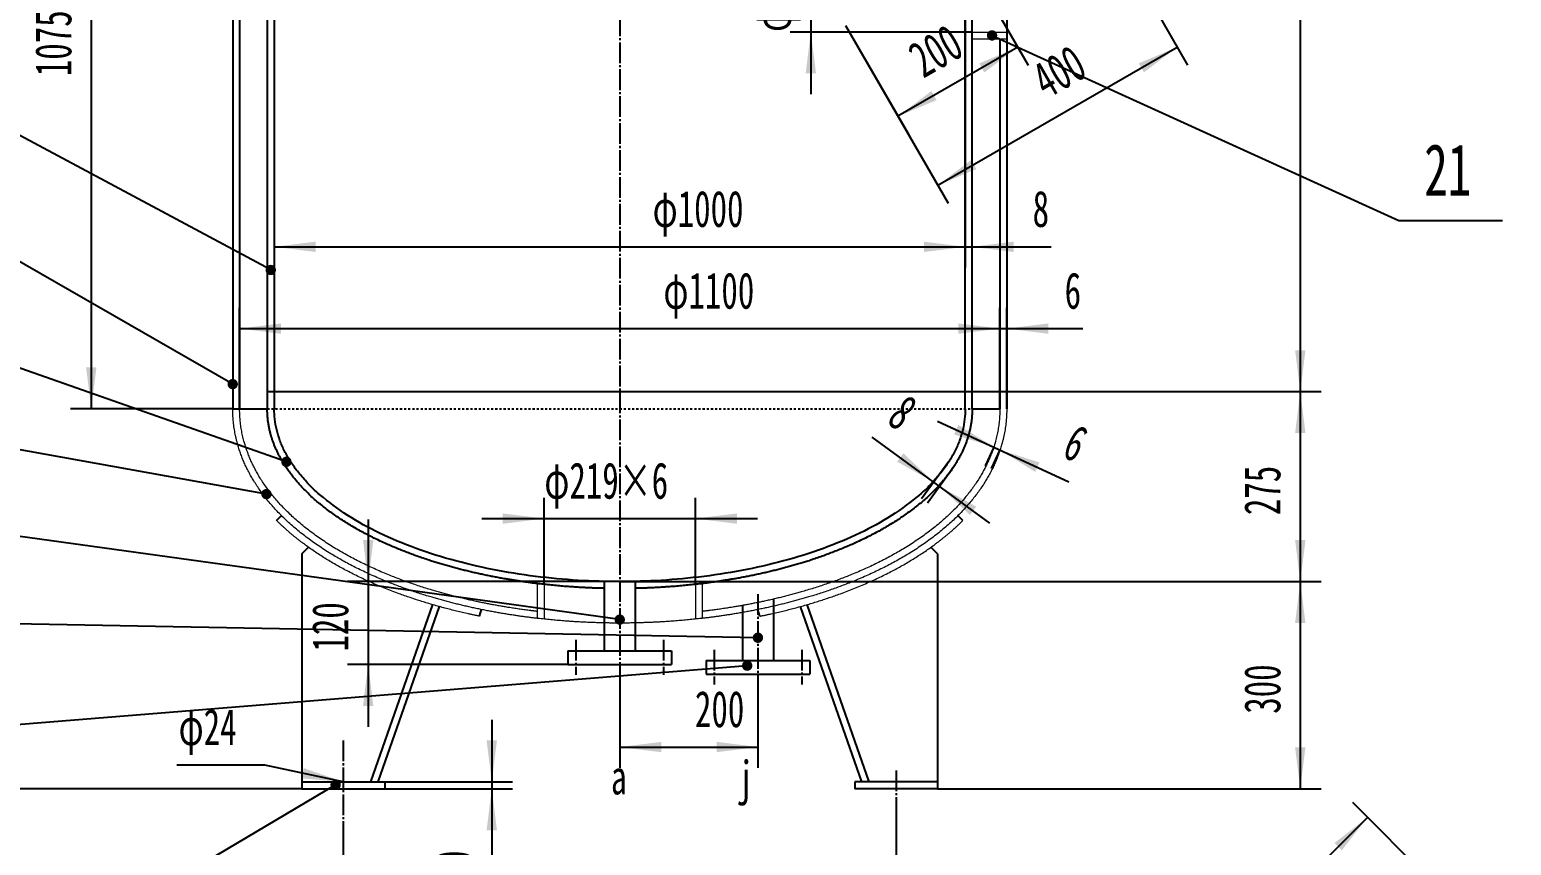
# Model space of a CAD drawing. Header units: millimetres. Extents: x -3150 to 3150, y -4455 to 4455.
# Drawn here: x -2066 to 78, y 881 to 2061 of the extents above; entities that cross this region are included whole.
import ezdxf

# ---------------------------------------------------------------- set-up
doc = ezdxf.new("R2010")
doc.units = ezdxf.units.MM
doc.linetypes.add('EB_DASH', pattern=[6, 3, -3])
doc.linetypes.add('EB_DASHDOT', pattern=[39, 30, -3, 3, -3])
for name, color, linetype, lineweight in [('CAXA0', 7, 'Continuous', 70), ('CAXA1', 1, 'EB_DASHDOT', 25), ('CAXA3', 7, 'Continuous', 25), ('CAXA4', 3, 'Continuous', 25)]:
    doc.layers.add(name, color=color, linetype=linetype, lineweight=lineweight)
doc.styles.add('UserTxtStyle9', font='SIMFANG.TTF', dxfattribs={"width": 0.667})
doc.styles.add('标准', font='SIMFANG.TTF', dxfattribs={"width": 0.667})
doc.dimstyles.new('标准', dxfattribs={"dimscale": 15, "dimtxt": 3.5, "dimasz": 4, "dimexe": 2, "dimexo": 0, "dimtad": 1, "dimdsep": 46, "dimtxsty": '标准', "dimcen": 0, "dimdle": 6, "dimazin": 2, "dimtfac": 1, "dimtdec": 3, "dimtmove": 0, "dimatfit": 3, "dimfxl": 0, "dimtolj": 1, "dimtzin": 0, "dimarcsym": 0})

# ---------------------------------------------------------------- blocks, each defined once
blk = doc.blocks.new('*CAXBLOCK69')
at = {"layer": 'CAXA4', "linetype": 'Continuous', "lineweight": 25}
for points in [[(-2455.8, 3166.8), (-2463.3, 3106.8), (-2448.3, 3106.8)], [(-2455.8, 962.4), (-2463.3, 1022.4), (-2448.3, 1022.4)]]:
    blk.add_hatch(color=0, dxfattribs=at).paths.add_polyline_path(points, flags=0)
at = {"layer": 'CAXA4', "color": 0, "linetype": 'Continuous', "lineweight": 25}
for p, q in [((-1592.2, 3166.8), (-2485.8, 3166.8)), ((-2455.8, 3166.8), (-2455.8, 962.4)), ((-1672.2, 962.4), (-2485.8, 962.4))]:
    blk.add_line(p, q, dxfattribs=at)
at = {"layer": 'CAXA4', "color": 0, "linetype": 'Continuous', "lineweight": 25, "insert": (-2537.1, 2008.8), "char_height": 52.5, "attachment_point": 1, "rotation": 90, "style": '标准'}
blk.add_mtext('\\fFangSong_GB2312|b0|i0|p34;2205', dxfattribs=at)
blk = doc.blocks.new('*CAXBLOCK710')
at = {"layer": 'CAXA4', "linetype": 'Continuous', "lineweight": 25}
for points in [[(-227.5, 1262.4), (-235, 1202.4), (-220, 1202.4)], [(-227.5, 962.4), (-235, 1022.4), (-220, 1022.4)]]:
    blk.add_hatch(color=0, dxfattribs=at).paths.add_polyline_path(points, flags=0)
at = {"layer": 'CAXA4', "color": 0, "linetype": 'Continuous', "lineweight": 25}
for p, q in [((-1212.2, 1262.4), (-197.5, 1262.4)), ((-227.5, 1262.4), (-227.5, 962.4)), ((-752.2, 962.4), (-197.5, 962.4))]:
    blk.add_line(p, q, dxfattribs=at)
at = {"layer": 'CAXA4', "color": 0, "linetype": 'Continuous', "lineweight": 25, "insert": (-308.8, 1071.1), "char_height": 52.5, "attachment_point": 1, "rotation": 90, "style": '标准'}
blk.add_mtext('\\fFangSong_GB2312|b0|i0|p34;300', dxfattribs=at)
blk = doc.blocks.new('*CAXBLOCK811')
at = {"layer": 'CAXA4', "linetype": 'Continuous', "lineweight": 25}
for points in [[(-227.5, 1537.4), (-235, 1477.4), (-220, 1477.4)], [(-227.5, 1262.4), (-235, 1322.4), (-220, 1322.4)]]:
    blk.add_hatch(color=0, dxfattribs=at).paths.add_polyline_path(points, flags=0)
at = {"layer": 'CAXA4', "color": 0, "linetype": 'Continuous', "lineweight": 25}
for p, q in [((-702.2, 1537.4), (-197.5, 1537.4)), ((-227.5, 1537.4), (-227.5, 1262.4)), ((-1212.2, 1262.4), (-197.5, 1262.4))]:
    blk.add_line(p, q, dxfattribs=at)
at = {"layer": 'CAXA4', "color": 0, "linetype": 'Continuous', "lineweight": 25, "insert": (-308.8, 1358.6), "char_height": 52.5, "attachment_point": 1, "rotation": 90, "style": '标准'}
blk.add_mtext('\\fFangSong_GB2312|b0|i0|p34;275', dxfattribs=at)
blk = doc.blocks.new('*CAXBLOCK912')
at = {"layer": 'CAXA4', "linetype": 'Continuous', "lineweight": 25}
for points in [[(-227.5, 2737.4), (-235, 2677.4), (-220, 2677.4)], [(-227.5, 1537.4), (-235, 1597.4), (-220, 1597.4)]]:
    blk.add_hatch(color=0, dxfattribs=at).paths.add_polyline_path(points, flags=0)
at = {"layer": 'CAXA4', "color": 0, "linetype": 'Continuous', "lineweight": 25}
for p, q in [((-702.2, 2737.4), (-197.5, 2737.4)), ((-227.5, 2737.4), (-227.5, 1537.4)), ((-652.2, 1537.4), (-197.5, 1537.4))]:
    blk.add_line(p, q, dxfattribs=at)
at = {"layer": 'CAXA4', "color": 0, "linetype": 'Continuous', "lineweight": 25, "insert": (-308.8, 2081.5), "char_height": 52.5, "attachment_point": 1, "rotation": 90, "style": '标准'}
blk.add_mtext('\\fFangSong_GB2312|b0|i0|p34;1200', dxfattribs=at)
blk = doc.blocks.new('*CAXBLOCK1215')
at = {"layer": 'CAXA4', "linetype": 'Continuous', "lineweight": 25}
for points in [[(-405.5, 2036.1), (-453.7, 1999.6), (-461.2, 2012.6)], [(-751.9, 1836.1), (-696.2, 1859.6), (-703.7, 1872.6)]]:
    blk.add_hatch(color=0, dxfattribs=at).paths.add_polyline_path(points, flags=0)
at = {"layer": 'CAXA4', "color": 0, "linetype": 'Continuous', "lineweight": 25}
for p, q in [((-539, 2267.4), (-390.5, 2010.1)), ((-885.4, 2067.4), (-736.9, 1810.1)), ((-751.9, 1836.1), (-405.5, 2036.1))]:
    blk.add_line(p, q, dxfattribs=at)
at = {"layer": 'CAXA4', "color": 0, "linetype": 'Continuous', "lineweight": 25, "insert": (-620.8, 2005.7), "char_height": 52.5, "attachment_point": 1, "rotation": 30, "style": '标准'}
blk.add_mtext('\\fFangSong_GB2312|b0|i0|p34;400', dxfattribs=at)
blk = doc.blocks.new('*CAXBLOCK1316')
at = {"layer": 'CAXA4', "linetype": 'Continuous', "lineweight": 25}
for points in [[(-636.4, 2035.9), (-692.1, 2012.4), (-684.6, 1999.4)], [(-809.6, 1935.9), (-761.3, 1972.4), (-753.8, 1959.4)]]:
    blk.add_hatch(color=0, dxfattribs=at).paths.add_polyline_path(points, flags=0)
at = {"layer": 'CAXA4', "color": 0, "linetype": 'Continuous', "lineweight": 25}
for p, q in [((-712.2, 2167.4), (-621.4, 2009.9)), ((-885.4, 2067.4), (-794.6, 1909.9)), ((-636.4, 2035.9), (-809.6, 1935.9))]:
    blk.add_line(p, q, dxfattribs=at)
at = {"layer": 'CAXA4', "color": 0, "linetype": 'Continuous', "lineweight": 25, "insert": (-799.3, 2035.7), "char_height": 52.5, "attachment_point": 1, "rotation": 30, "style": '标准'}
blk.add_mtext('\\fFangSong_GB2312|b0|i0|p34;200', dxfattribs=at)
blk = doc.blocks.new('*CAXBLOCK1417')
at = {"layer": 'CAXA4', "linetype": 'Continuous', "lineweight": 25}
for points in [[(-1762.2, 1628.6), (-1702.2, 1621.1), (-1702.2, 1636.1)], [(-662.2, 1628.6), (-722.2, 1621.1), (-722.2, 1636.1)]]:
    blk.add_hatch(color=0, dxfattribs=at).paths.add_polyline_path(points, flags=0)
at = {"layer": 'CAXA4', "color": 0, "linetype": 'Continuous', "lineweight": 25}
for p, q in [((-1762.2, 1512.4), (-1762.2, 1658.6)), ((-662.2, 1512.4), (-662.2, 1658.6)), ((-1762.2, 1628.6), (-662.2, 1628.6))]:
    blk.add_line(p, q, dxfattribs=at)
at = {"layer": 'CAXA4', "color": 0, "linetype": 'Continuous', "lineweight": 25, "insert": (-1149, 1709.9), "char_height": 52.5, "attachment_point": 1, "style": '标准'}
blk.add_mtext('\\fFangSong_GB2312|b0|i0|p34;φ1100', dxfattribs=at)
blk = doc.blocks.new('*CAXBLOCK1518')
at = {"layer": 'CAXA4', "linetype": 'Continuous', "lineweight": 25}
for points in [[(-662.2, 1628.6), (-722.2, 1621.1), (-722.2, 1636.1)], [(-652.2, 1628.6), (-592.2, 1621.1), (-592.2, 1636.1)]]:
    blk.add_hatch(color=0, dxfattribs=at).paths.add_polyline_path(points, flags=0)
at = {"layer": 'CAXA4', "color": 0, "linetype": 'Continuous', "lineweight": 25}
for p, q in [((-662.2, 1512.4), (-662.2, 1658.6)), ((-652.2, 1512.4), (-652.2, 1658.6)), ((-752.2, 1628.6), (-541.9, 1628.6))]:
    blk.add_line(p, q, dxfattribs=at)
at = {"layer": 'CAXA4', "color": 0, "linetype": 'Continuous', "lineweight": 25, "insert": (-568.5, 1709.9), "char_height": 52.5, "attachment_point": 1, "style": '标准'}
blk.add_mtext('\\fFangSong_GB2312|b0|i0|p34;6', dxfattribs=at)
blk = doc.blocks.new('*CAXBLOCK1619')
at = {"layer": 'CAXA4', "linetype": 'Continuous', "lineweight": 25}
for points in [[(-1712.2, 1747), (-1652.2, 1739.5), (-1652.2, 1754.5)], [(-712.2, 1747), (-772.2, 1739.5), (-772.2, 1754.5)]]:
    blk.add_hatch(color=0, dxfattribs=at).paths.add_polyline_path(points, flags=0)
at = {"layer": 'CAXA4', "color": 0, "linetype": 'Continuous', "lineweight": 25}
for p, q in [((-1712.2, 2762.4), (-1712.2, 1717)), ((-712.2, 2762.4), (-712.2, 1717)), ((-1712.2, 1747), (-712.2, 1747))]:
    blk.add_line(p, q, dxfattribs=at)
at = {"layer": 'CAXA4', "color": 0, "linetype": 'Continuous', "lineweight": 25, "insert": (-1164.6, 1828.3), "char_height": 52.5, "attachment_point": 1, "style": '标准'}
blk.add_mtext('\\fFangSong_GB2312|b0|i0|p34;φ1000', dxfattribs=at)
blk = doc.blocks.new('*CAXBLOCK1720')
at = {"layer": 'CAXA4', "linetype": 'Continuous', "lineweight": 25}
for points in [[(-1612.2, 730.3), (-1552.2, 722.8), (-1552.2, 737.8)], [(-812.2, 730.3), (-872.2, 722.8), (-872.2, 737.8)]]:
    blk.add_hatch(color=0, dxfattribs=at).paths.add_polyline_path(points, flags=0)
at = {"layer": 'CAXA4', "color": 0, "linetype": 'Continuous', "lineweight": 25}
for p, q in [((-812.2, 946.9), (-812.2, 700.3)), ((-1612.2, 904.7), (-1612.2, 700.3)), ((-1612.2, 730.3), (-812.2, 730.3))]:
    blk.add_line(p, q, dxfattribs=at)
at = {"layer": 'CAXA4', "color": 0, "linetype": 'Continuous', "lineweight": 25, "insert": (-1280.1, 811.6), "char_height": 52.5, "attachment_point": 1, "style": '标准'}
blk.add_mtext('\\fFangSong_GB2312|b0|i0|p34;φ800', dxfattribs=at)
blk = doc.blocks.new('*CAXBLOCK1821')
at = {"layer": 'CAXA4', "linetype": 'Continuous', "lineweight": 25}
for points in [[(-1397.4, 972.4), (-1404.9, 1032.4), (-1389.9, 1032.4)], [(-1397.4, 962.4), (-1404.9, 902.4), (-1389.9, 902.4)]]:
    blk.add_hatch(color=0, dxfattribs=at).paths.add_polyline_path(points, flags=0)
at = {"layer": 'CAXA4', "color": 0, "linetype": 'Continuous', "lineweight": 25}
for p, q in [((-1397.4, 1062.4), (-1397.4, 822.8)), ((-1552.2, 972.4), (-1367.4, 972.4)), ((-1552.2, 962.4), (-1367.4, 962.4))]:
    blk.add_line(p, q, dxfattribs=at)
at = {"layer": 'CAXA4', "color": 0, "linetype": 'Continuous', "lineweight": 25, "insert": (-1478.7, 825.4), "char_height": 52.5, "attachment_point": 1, "rotation": 90, "style": '标准'}
blk.add_mtext('\\fFangSong_GB2312|b0|i0|p34;10', dxfattribs=at)
blk = doc.blocks.new('*CAXBLOCK1922')
at = {"layer": 'CAXA4', "linetype": 'Continuous', "lineweight": 25}
blk.add_hatch(color=0, dxfattribs=at).paths.add_polyline_path([(-1612.2, 972.4), (-1669.3, 992.4), (-1672.5, 977.7)], flags=0)
at = {"layer": 'CAXA4', "color": 0, "linetype": 'Continuous', "lineweight": 25}
for p, q in [((-1725.8, 996.9), (-1853.2, 996.9)), ((-1612.2, 972.4), (-1725.8, 996.9))]:
    blk.add_line(p, q, dxfattribs=at)
at = {"layer": 'CAXA4', "color": 0, "linetype": 'Continuous', "lineweight": 25, "insert": (-1850.5, 1078.2), "char_height": 52.5, "attachment_point": 1, "style": '标准'}
blk.add_mtext('\\fFangSong_GB2312|b0|i0|p34;φ24', dxfattribs=at)
blk = doc.blocks.new('*CAXBLOCK2225')
at = {"layer": 'CAXA4', "linetype": 'Continuous', "lineweight": 25}
for points in [[(-1576.2, 1262.4), (-1583.7, 1322.4), (-1568.7, 1322.4)], [(-1576.2, 1142.4), (-1583.7, 1082.4), (-1568.7, 1082.4)]]:
    blk.add_hatch(color=0, dxfattribs=at).paths.add_polyline_path(points, flags=0)
at = {"layer": 'CAXA4', "color": 0, "linetype": 'Continuous', "lineweight": 25}
for p, q in [((-1576.2, 1352.4), (-1576.2, 1052.4)), ((-1194.7, 1262.4), (-1606.2, 1262.4)), ((-1287.2, 1142.4), (-1606.2, 1142.4))]:
    blk.add_line(p, q, dxfattribs=at)
at = {"layer": 'CAXA4', "color": 0, "linetype": 'Continuous', "lineweight": 25, "insert": (-1657.5, 1161.1), "char_height": 52.5, "attachment_point": 1, "rotation": 90, "style": '标准'}
blk.add_mtext('\\fFangSong_GB2312|b0|i0|p34;120', dxfattribs=at)
blk = doc.blocks.new('*CAXBLOCK2427')
at = {"layer": 'CAXA4', "linetype": 'Continuous', "lineweight": 25}
for points in [[(-1212.2, 1022.9), (-1152.2, 1015.4), (-1152.2, 1030.4)], [(-1012.2, 1022.9), (-1072.2, 1015.4), (-1072.2, 1030.4)]]:
    blk.add_hatch(color=0, dxfattribs=at).paths.add_polyline_path(points, flags=0)
at = {"layer": 'CAXA4', "color": 0, "linetype": 'Continuous', "lineweight": 25}
for p, q in [((-1212.2, 1142.4), (-1212.2, 992.9)), ((-1012.2, 1128.3), (-1012.2, 992.9)), ((-1212.2, 1022.9), (-1012.2, 1022.9))]:
    blk.add_line(p, q, dxfattribs=at)
at = {"layer": 'CAXA4', "color": 0, "linetype": 'Continuous', "lineweight": 25, "insert": (-1103.4, 1104.2), "char_height": 52.5, "attachment_point": 1, "style": '标准'}
blk.add_mtext('\\fFangSong_GB2312|b0|i0|p34;200', dxfattribs=at)
blk = doc.blocks.new('*CAXBLOCK2831')
at = {"layer": 'CAXA4', "linetype": 'Continuous', "lineweight": 25}
for points in [[(-670.9, 1457.1), (-728.5, 1475.4), (-722.2, 1489.1)], [(-662.4, 1453.2), (-611.1, 1421.2), (-604.8, 1434.8)]]:
    blk.add_hatch(color=0, dxfattribs=at).paths.add_polyline_path(points, flags=0)
at = {"layer": 'CAXA4', "color": 0, "linetype": 'Continuous', "lineweight": 25}
for p, q in [((-752.6, 1494.8), (-562.2, 1406.9)), ((-670.9, 1457.2), (-683.5, 1429.9)), ((-662.4, 1453.3), (-675, 1425.9))]:
    blk.add_line(p, q, dxfattribs=at)
at = {"layer": 'CAXA4', "color": 0, "linetype": 'Continuous', "lineweight": 25, "insert": (-552.3, 1491.9), "char_height": 52.5, "attachment_point": 1, "rotation": 335.2131, "style": '标准'}
blk.add_mtext('\\fFangSong_GB2312|b0|i0|p34;6', dxfattribs=at)
blk = doc.blocks.new('*CAXBLOCK6871')
at = {"layer": 'CAXA4', "linetype": 'Continuous', "lineweight": 25}
for points in [[(-130.3, 921.1), (-167.4, 873.4), (-178, 884)], [(-453, 598.4), (-405.3, 635.5), (-415.9, 646.1)]]:
    blk.add_hatch(color=0, dxfattribs=at).paths.add_polyline_path(points, flags=0)
at = {"layer": 'CAXA4', "color": 0, "linetype": 'Continuous', "lineweight": 25}
for p, q in [((77.9, 712.9), (-151.5, 942.4)), ((-453, 598.4), (-130.3, 921.1)), ((-370.5, 515.8), (-474.2, 619.6))]:
    blk.add_line(p, q, dxfattribs=at)
at = {"layer": 'CAXA4', "color": 0, "linetype": 'Continuous', "lineweight": 25, "insert": (-378.3, 788.1), "char_height": 52.5, "attachment_point": 1, "rotation": 45, "style": '标准'}
blk.add_mtext('\\fFangSong_GB2312|b0|i0|p34;100', dxfattribs=at)
blk = doc.blocks.new('CAXBLOCK82', base_point=(-2333.9, 636.7))
at = {"layer": 'CAXA0', "linetype": 'Continuous', "lineweight": 25}
blk.add_hatch(color=0, dxfattribs=at).paths.add_polyline_path([(-1615.9, 968.1), (-1615.9, 969.2), (-1616.2, 970.4), (-1616.7, 971.5), (-1617.3, 972.5), (-1618.1, 973.4), (-1618.9, 974.1), (-1619.9, 974.8), (-1621, 975.2), (-1622.2, 975.5), (-1623.4, 975.6), (-1624.5, 975.5), (-1625.7, 975.2), (-1626.8, 974.8), (-1627.8, 974.1), (-1628.7, 973.4), (-1629.4, 972.5), (-1630, 971.5), (-1630.5, 970.4), (-1630.8, 969.2), (-1630.9, 968.1), (-1630.8, 966.9), (-1630.5, 965.8), (-1630, 964.7), (-1629.4, 963.7), (-1628.7, 962.8), (-1627.8, 962), (-1626.8, 961.4), (-1625.7, 960.9), (-1624.5, 960.7), (-1623.4, 960.6), (-1622.2, 960.7), (-1621, 960.9), (-1619.9, 961.4), (-1618.9, 962), (-1618.1, 962.8), (-1617.3, 963.7), (-1616.7, 964.7), (-1616.2, 965.8), (-1615.9, 966.9)], flags=0)
at = {"layer": 'CAXA0', "color": 0, "linetype": 'Continuous', "lineweight": 25}
for p, q in [((-1623.4, 968.1), (-2183.9, 636.7)), ((-2183.9, 636.7), (-2333.9, 636.7))]:
    blk.add_line(p, q, dxfattribs=at)
at = {"layer": 'CAXA0', "color": 0, "linetype": 'Continuous', "lineweight": 25, "insert": (-2276, 747.5), "char_height": 75, "attachment_point": 1, "style": 'UserTxtStyle9'}
blk.add_mtext('\\fFangSong_GB2312|b0|i0|p34;1', dxfattribs=at)
blk = doc.blocks.new('CAXBLOCK81', base_point=(-1623.4, 968.1))
at = {"layer": 'CAXA0', "color": 0, "linetype": 'ByBlock', "lineweight": -2}
blk.add_blockref('CAXBLOCK82', (-2333.9, 636.7), dxfattribs=at)
blk = doc.blocks.new('CAXBLOCK84', base_point=(-2333.9, 1047.2))
at = {"layer": 'CAXA0', "linetype": 'Continuous', "lineweight": 25}
blk.add_hatch(color=0, dxfattribs=at).paths.add_polyline_path([(-1020.3, 1140.7), (-1020.4, 1141.9), (-1020.7, 1143), (-1021.1, 1144.1), (-1021.7, 1145.1), (-1022.5, 1146), (-1023.4, 1146.8), (-1024.4, 1147.4), (-1025.5, 1147.8), (-1026.6, 1148.1), (-1027.8, 1148.2), (-1029, 1148.1), (-1030.1, 1147.8), (-1031.2, 1147.4), (-1032.2, 1146.8), (-1033.1, 1146), (-1033.9, 1145.1), (-1034.5, 1144.1), (-1034.9, 1143), (-1035.2, 1141.9), (-1035.3, 1140.7), (-1035.2, 1139.5), (-1034.9, 1138.4), (-1034.5, 1137.3), (-1033.9, 1136.3), (-1033.1, 1135.4), (-1032.2, 1134.6), (-1031.2, 1134), (-1030.1, 1133.6), (-1029, 1133.3), (-1027.8, 1133.2), (-1026.6, 1133.3), (-1025.5, 1133.6), (-1024.4, 1134), (-1023.4, 1134.6), (-1022.5, 1135.4), (-1021.7, 1136.3), (-1021.1, 1137.3), (-1020.7, 1138.4), (-1020.4, 1139.5)], flags=0)
at = {"layer": 'CAXA0', "color": 0, "linetype": 'Continuous', "lineweight": 25}
for p, q in [((-1027.8, 1140.7), (-2183.9, 1047.2)), ((-2183.9, 1047.2), (-2333.9, 1047.2))]:
    blk.add_line(p, q, dxfattribs=at)
at = {"layer": 'CAXA0', "color": 0, "linetype": 'Continuous', "lineweight": 25, "insert": (-2276, 1158), "char_height": 75, "attachment_point": 1, "style": 'UserTxtStyle9'}
blk.add_mtext('\\fFangSong_GB2312|b0|i0|p34;2', dxfattribs=at)
blk = doc.blocks.new('CAXBLOCK83', base_point=(-1027.8, 1140.7))
at = {"layer": 'CAXA0', "color": 0, "linetype": 'ByBlock', "lineweight": -2}
blk.add_blockref('CAXBLOCK84', (-2333.9, 1047.2), dxfattribs=at)
blk = doc.blocks.new('CAXBLOCK86', base_point=(-2333.9, 1203))
at = {"layer": 'CAXA0', "linetype": 'Continuous', "lineweight": 25}
blk.add_hatch(color=0, dxfattribs=at).paths.add_polyline_path([(-1004.7, 1181.2), (-1004.8, 1182.4), (-1005.1, 1183.5), (-1005.6, 1184.6), (-1006.2, 1185.6), (-1006.9, 1186.5), (-1007.8, 1187.2), (-1008.8, 1187.9), (-1009.9, 1188.3), (-1011.1, 1188.6), (-1012.2, 1188.7), (-1013.4, 1188.6), (-1014.6, 1188.3), (-1015.6, 1187.9), (-1016.7, 1187.2), (-1017.5, 1186.5), (-1018.3, 1185.6), (-1018.9, 1184.6), (-1019.4, 1183.5), (-1019.6, 1182.4), (-1019.7, 1181.2), (-1019.6, 1180), (-1019.4, 1178.9), (-1018.9, 1177.8), (-1018.3, 1176.8), (-1017.5, 1175.9), (-1016.7, 1175.1), (-1015.6, 1174.5), (-1014.6, 1174), (-1013.4, 1173.8), (-1012.2, 1173.7), (-1011.1, 1173.8), (-1009.9, 1174), (-1008.8, 1174.5), (-1007.8, 1175.1), (-1006.9, 1175.9), (-1006.2, 1176.8), (-1005.6, 1177.8), (-1005.1, 1178.9), (-1004.8, 1180)], flags=0)
at = {"layer": 'CAXA0', "color": 0, "linetype": 'Continuous', "lineweight": 25}
for p, q in [((-2183.9, 1203), (-2333.9, 1203)), ((-1012.2, 1181.2), (-2183.9, 1203))]:
    blk.add_line(p, q, dxfattribs=at)
at = {"layer": 'CAXA0', "color": 0, "linetype": 'Continuous', "lineweight": 25, "insert": (-2276, 1313.8), "char_height": 75, "attachment_point": 1, "style": 'UserTxtStyle9'}
blk.add_mtext('\\fFangSong_GB2312|b0|i0|p34;3', dxfattribs=at)
blk = doc.blocks.new('CAXBLOCK85', base_point=(-1012.2, 1181.2))
at = {"layer": 'CAXA0', "color": 0, "linetype": 'ByBlock', "lineweight": -2}
blk.add_blockref('CAXBLOCK86', (-2333.9, 1203), dxfattribs=at)
blk = doc.blocks.new('CAXBLOCK88', base_point=(-2319.2, 1339.9))
at = {"layer": 'CAXA0', "linetype": 'Continuous', "lineweight": 25}
blk.add_hatch(color=0, dxfattribs=at).paths.add_polyline_path([(-1204.7, 1207.3), (-1204.8, 1208.5), (-1205.1, 1209.6), (-1205.6, 1210.7), (-1206.2, 1211.7), (-1206.9, 1212.6), (-1207.8, 1213.4), (-1208.8, 1214), (-1209.9, 1214.5), (-1211.1, 1214.7), (-1212.2, 1214.8), (-1213.4, 1214.7), (-1214.6, 1214.5), (-1215.6, 1214), (-1216.7, 1213.4), (-1217.5, 1212.6), (-1218.3, 1211.7), (-1218.9, 1210.7), (-1219.4, 1209.6), (-1219.6, 1208.5), (-1219.7, 1207.3), (-1219.6, 1206.1), (-1219.4, 1205), (-1218.9, 1203.9), (-1218.3, 1202.9), (-1217.5, 1202), (-1216.7, 1201.3), (-1215.6, 1200.6), (-1214.6, 1200.2), (-1213.4, 1199.9), (-1212.2, 1199.8), (-1211.1, 1199.9), (-1209.9, 1200.2), (-1208.8, 1200.6), (-1207.8, 1201.3), (-1206.9, 1202), (-1206.2, 1202.9), (-1205.6, 1203.9), (-1205.1, 1205), (-1204.8, 1206.1)], flags=0)
at = {"layer": 'CAXA0', "color": 0, "linetype": 'Continuous', "lineweight": 25}
for p, q in [((-2169.2, 1339.9), (-2319.2, 1339.9)), ((-1212.2, 1207.3), (-2169.2, 1339.9))]:
    blk.add_line(p, q, dxfattribs=at)
at = {"layer": 'CAXA0', "color": 0, "linetype": 'Continuous', "lineweight": 25, "insert": (-2261.4, 1450.7), "char_height": 75, "attachment_point": 1, "style": 'UserTxtStyle9'}
blk.add_mtext('\\fFangSong_GB2312|b0|i0|p34;4', dxfattribs=at)
blk = doc.blocks.new('CAXBLOCK87', base_point=(-1212.2, 1207.3))
at = {"layer": 'CAXA0', "color": 0, "linetype": 'ByBlock', "lineweight": -2}
blk.add_blockref('CAXBLOCK88', (-2319.2, 1339.9), dxfattribs=at)
blk = doc.blocks.new('CAXBLOCK90', base_point=(-2333.9, 1471.7))
at = {"layer": 'CAXA0', "linetype": 'Continuous', "lineweight": 25}
blk.add_hatch(color=0, dxfattribs=at).paths.add_polyline_path([(-1715.9, 1389.1), (-1716, 1390.2), (-1716.3, 1391.4), (-1716.8, 1392.5), (-1717.4, 1393.5), (-1718.1, 1394.4), (-1719, 1395.1), (-1720, 1395.8), (-1721.1, 1396.2), (-1722.3, 1396.5), (-1723.4, 1396.6), (-1724.6, 1396.5), (-1725.8, 1396.2), (-1726.8, 1395.8), (-1727.8, 1395.1), (-1728.7, 1394.4), (-1729.5, 1393.5), (-1730.1, 1392.5), (-1730.6, 1391.4), (-1730.8, 1390.2), (-1730.9, 1389.1), (-1730.8, 1387.9), (-1730.6, 1386.8), (-1730.1, 1385.7), (-1729.5, 1384.7), (-1728.7, 1383.8), (-1727.8, 1383), (-1726.8, 1382.4), (-1725.8, 1381.9), (-1724.6, 1381.7), (-1723.4, 1381.6), (-1722.3, 1381.7), (-1721.1, 1381.9), (-1720, 1382.4), (-1719, 1383), (-1718.1, 1383.8), (-1717.4, 1384.7), (-1716.8, 1385.7), (-1716.3, 1386.8), (-1716, 1387.9)], flags=0)
at = {"layer": 'CAXA0', "color": 0, "linetype": 'Continuous', "lineweight": 25}
for p, q in [((-2183.9, 1471.7), (-2333.9, 1471.7)), ((-1723.4, 1389.1), (-2183.9, 1471.7))]:
    blk.add_line(p, q, dxfattribs=at)
at = {"layer": 'CAXA0', "color": 0, "linetype": 'Continuous', "lineweight": 25, "insert": (-2276, 1582.5), "char_height": 75, "attachment_point": 1, "style": 'UserTxtStyle9'}
blk.add_mtext('\\fFangSong_GB2312|b0|i0|p34;5', dxfattribs=at)
blk = doc.blocks.new('CAXBLOCK89', base_point=(-1723.4, 1389.1))
at = {"layer": 'CAXA0', "color": 0, "linetype": 'ByBlock', "lineweight": -2}
blk.add_blockref('CAXBLOCK90', (-2333.9, 1471.7), dxfattribs=at)
blk = doc.blocks.new('CAXBLOCK92', base_point=(-2333.9, 1607.6))
at = {"layer": 'CAXA0', "linetype": 'Continuous', "lineweight": 25}
blk.add_hatch(color=0, dxfattribs=at).paths.add_polyline_path([(-1687.1, 1435.7), (-1687.2, 1436.9), (-1687.4, 1438.1), (-1687.9, 1439.1), (-1688.5, 1440.2), (-1689.3, 1441), (-1690.2, 1441.8), (-1691.2, 1442.4), (-1692.2, 1442.9), (-1693.4, 1443.2), (-1694.6, 1443.2), (-1695.7, 1443.2), (-1696.9, 1442.9), (-1698, 1442.4), (-1699, 1441.8), (-1699.9, 1441), (-1700.6, 1440.2), (-1701.2, 1439.1), (-1701.7, 1438.1), (-1702, 1436.9), (-1702.1, 1435.7), (-1702, 1434.6), (-1701.7, 1433.4), (-1701.2, 1432.3), (-1700.6, 1431.3), (-1699.9, 1430.4), (-1699, 1429.7), (-1698, 1429.1), (-1696.9, 1428.6), (-1695.7, 1428.3), (-1694.6, 1428.2), (-1693.4, 1428.3), (-1692.2, 1428.6), (-1691.2, 1429.1), (-1690.2, 1429.7), (-1689.3, 1430.4), (-1688.5, 1431.3), (-1687.9, 1432.3), (-1687.4, 1433.4), (-1687.2, 1434.6)], flags=0)
at = {"layer": 'CAXA0', "color": 0, "linetype": 'Continuous', "lineweight": 25}
for p, q in [((-2183.9, 1607.6), (-2333.9, 1607.6)), ((-1694.6, 1435.7), (-2183.9, 1607.6))]:
    blk.add_line(p, q, dxfattribs=at)
at = {"layer": 'CAXA0', "color": 0, "linetype": 'Continuous', "lineweight": 25, "insert": (-2276, 1718.4), "char_height": 75, "attachment_point": 1, "style": 'UserTxtStyle9'}
blk.add_mtext('\\fFangSong_GB2312|b0|i0|p34;6', dxfattribs=at)
blk = doc.blocks.new('CAXBLOCK91', base_point=(-1694.6, 1435.7))
at = {"layer": 'CAXA0', "color": 0, "linetype": 'ByBlock', "lineweight": -2}
blk.add_blockref('CAXBLOCK92', (-2333.9, 1607.6), dxfattribs=at)
blk = doc.blocks.new('CAXBLOCK94', base_point=(-2333.9, 1785))
at = {"layer": 'CAXA0', "linetype": 'Continuous', "lineweight": 25}
blk.add_hatch(color=0, dxfattribs=at).paths.add_polyline_path([(-1764.7, 1548.3), (-1764.8, 1549.4), (-1765.1, 1550.6), (-1765.6, 1551.7), (-1766.2, 1552.7), (-1766.9, 1553.6), (-1767.8, 1554.3), (-1768.8, 1554.9), (-1769.9, 1555.4), (-1771.1, 1555.7), (-1772.2, 1555.8), (-1773.4, 1555.7), (-1774.6, 1555.4), (-1775.6, 1554.9), (-1776.7, 1554.3), (-1777.5, 1553.6), (-1778.3, 1552.7), (-1778.9, 1551.7), (-1779.4, 1550.6), (-1779.6, 1549.4), (-1779.7, 1548.3), (-1779.6, 1547.1), (-1779.4, 1545.9), (-1778.9, 1544.9), (-1778.3, 1543.9), (-1777.5, 1543), (-1776.7, 1542.2), (-1775.6, 1541.6), (-1774.6, 1541.1), (-1773.4, 1540.9), (-1772.2, 1540.8), (-1771.1, 1540.9), (-1769.9, 1541.1), (-1768.8, 1541.6), (-1767.8, 1542.2), (-1766.9, 1543), (-1766.2, 1543.9), (-1765.6, 1544.9), (-1765.1, 1545.9), (-1764.8, 1547.1)], flags=0)
at = {"layer": 'CAXA0', "color": 0, "linetype": 'Continuous', "lineweight": 25}
for p, q in [((-2183.9, 1785), (-2333.9, 1785)), ((-1772.2, 1548.3), (-2183.9, 1785))]:
    blk.add_line(p, q, dxfattribs=at)
at = {"layer": 'CAXA0', "color": 0, "linetype": 'Continuous', "lineweight": 25, "insert": (-2276, 1895.9), "char_height": 75, "attachment_point": 1, "style": 'UserTxtStyle9'}
blk.add_mtext('\\fFangSong_GB2312|b0|i0|p34;7', dxfattribs=at)
blk = doc.blocks.new('CAXBLOCK93', base_point=(-1772.2, 1548.3))
at = {"layer": 'CAXA0', "color": 0, "linetype": 'ByBlock', "lineweight": -2}
blk.add_blockref('CAXBLOCK94', (-2333.9, 1785), dxfattribs=at)
blk = doc.blocks.new('CAXBLOCK96', base_point=(-2333.9, 1963.8))
at = {"layer": 'CAXA0', "linetype": 'Continuous', "lineweight": 25}
blk.add_hatch(color=0, dxfattribs=at).paths.add_polyline_path([(-1709.7, 1713.5), (-1709.8, 1714.6), (-1710.1, 1715.8), (-1710.5, 1716.9), (-1711.1, 1717.9), (-1711.9, 1718.8), (-1712.8, 1719.5), (-1713.8, 1720.1), (-1714.9, 1720.6), (-1716, 1720.9), (-1717.2, 1721), (-1718.4, 1720.9), (-1719.5, 1720.6), (-1720.6, 1720.1), (-1721.6, 1719.5), (-1722.5, 1718.8), (-1723.3, 1717.9), (-1723.9, 1716.9), (-1724.4, 1715.8), (-1724.6, 1714.6), (-1724.7, 1713.5), (-1724.6, 1712.3), (-1724.4, 1711.1), (-1723.9, 1710.1), (-1723.3, 1709.1), (-1722.5, 1708.2), (-1721.6, 1707.4), (-1720.6, 1706.8), (-1719.5, 1706.3), (-1718.4, 1706.1), (-1717.2, 1706), (-1716, 1706.1), (-1714.9, 1706.3), (-1713.8, 1706.8), (-1712.8, 1707.4), (-1711.9, 1708.2), (-1711.1, 1709.1), (-1710.5, 1710.1), (-1710.1, 1711.1), (-1709.8, 1712.3)], flags=0)
at = {"layer": 'CAXA0', "color": 0, "linetype": 'Continuous', "lineweight": 25}
for p, q in [((-2183.9, 1963.8), (-2333.9, 1963.8)), ((-1717.2, 1713.5), (-2183.9, 1963.8))]:
    blk.add_line(p, q, dxfattribs=at)
at = {"layer": 'CAXA0', "color": 0, "linetype": 'Continuous', "lineweight": 25, "insert": (-2276, 2074.6), "char_height": 75, "attachment_point": 1, "style": 'UserTxtStyle9'}
blk.add_mtext('\\fFangSong_GB2312|b0|i0|p34;8', dxfattribs=at)
blk = doc.blocks.new('CAXBLOCK95', base_point=(-1717.2, 1713.5))
at = {"layer": 'CAXA0', "color": 0, "linetype": 'ByBlock', "lineweight": -2}
blk.add_blockref('CAXBLOCK96', (-2333.9, 1963.8), dxfattribs=at)
blk = doc.blocks.new('*CAXBLOCK114117')
at = {"layer": 'CAXA4', "linetype": 'Continuous', "lineweight": 25}
for points in [[(-1976.9, 2587.4), (-1984.4, 2527.4), (-1969.4, 2527.4)], [(-1976.9, 1512.4), (-1984.4, 1572.4), (-1969.4, 1572.4)]]:
    blk.add_hatch(color=0, dxfattribs=at).paths.add_polyline_path(points, flags=0)
at = {"layer": 'CAXA4', "color": 0, "linetype": 'Continuous', "lineweight": 25}
for p, q in [((-1722.2, 2587.4), (-2006.9, 2587.4)), ((-1976.9, 2587.4), (-1976.9, 1512.4)), ((-1772.2, 1512.4), (-2006.9, 1512.4))]:
    blk.add_line(p, q, dxfattribs=at)
at = {"layer": 'CAXA4', "color": 0, "linetype": 'Continuous', "lineweight": 25, "insert": (-2058.2, 1994), "char_height": 52.5, "attachment_point": 1, "rotation": 90, "style": '标准'}
blk.add_mtext('\\fFangSong_GB2312|b0|i0|p34;1075', dxfattribs=at)
blk = doc.blocks.new('*CAXBLOCK137140')
at = {"layer": 'CAXA4', "linetype": 'Continuous', "lineweight": 25}
for points in [[(-1321.7, 1353.6), (-1381.7, 1346.1), (-1381.7, 1361.1)], [(-1102.7, 1353.6), (-1042.7, 1346.1), (-1042.7, 1361.1)]]:
    blk.add_hatch(color=0, dxfattribs=at).paths.add_polyline_path(points, flags=0)
at = {"layer": 'CAXA4', "color": 0, "linetype": 'Continuous', "lineweight": 25}
for p, q in [((-1321.7, 1258.4), (-1321.7, 1383.6)), ((-1102.7, 1258.4), (-1102.7, 1383.6)), ((-1411.7, 1353.6), (-1012.7, 1353.6))]:
    blk.add_line(p, q, dxfattribs=at)
at = {"layer": 'CAXA4', "color": 0, "linetype": 'Continuous', "lineweight": 25, "insert": (-1321.3, 1434.9), "char_height": 52.5, "attachment_point": 1, "style": '标准'}
blk.add_mtext('\\fFangSong_GB2312|b0|i0|p34;φ219×6', dxfattribs=at)
blk = doc.blocks.new('*CAXBLOCK138141')
at = {"layer": 'CAXA4', "linetype": 'Continuous', "lineweight": 25}
for points in [[(-935.7, 2276.9), (-943.2, 2336.9), (-928.2, 2336.9)], [(-935.7, 2057.9), (-943.2, 1997.9), (-928.2, 1997.9)]]:
    blk.add_hatch(color=0, dxfattribs=at).paths.add_polyline_path(points, flags=0)
at = {"layer": 'CAXA4', "color": 0, "linetype": 'Continuous', "lineweight": 25}
for p, q in [((-935.7, 2366.9), (-935.7, 1967.9)), ((-702.2, 2276.9), (-965.7, 2276.9)), ((-702.2, 2057.9), (-965.7, 2057.9))]:
    blk.add_line(p, q, dxfattribs=at)
at = {"layer": 'CAXA4', "color": 0, "linetype": 'Continuous', "lineweight": 25, "insert": (-1017, 2058.3), "char_height": 52.5, "attachment_point": 1, "rotation": 90, "style": '标准'}
blk.add_mtext('\\fFangSong_GB2312|b0|i0|p34;φ219×6', dxfattribs=at)
blk = doc.blocks.new('*CAXBLOCK139142')
at = {"layer": 'CAXA4', "linetype": 'Continuous', "lineweight": 25}
for points in [[(-757.8, 1406.5), (-801.8, 1448), (-810.7, 1435.9)], [(-749.3, 1400.3), (-696.4, 1370.9), (-705.3, 1358.8)]]:
    blk.add_hatch(color=0, dxfattribs=at).paths.add_polyline_path(points, flags=0)
at = {"layer": 'CAXA4', "color": 0, "linetype": 'Continuous', "lineweight": 25}
for p, q in [((-676.6, 1347.2), (-846.9, 1471.6)), ((-736.1, 1436.2), (-775.5, 1382.3)), ((-727.6, 1429.9), (-767, 1376.1))]:
    blk.add_line(p, q, dxfattribs=at)
at = {"layer": 'CAXA4', "color": 0, "linetype": 'Continuous', "lineweight": 25, "insert": (-796.8, 1535.7), "char_height": 52.5, "attachment_point": 1, "rotation": 323.8271, "style": '标准'}
blk.add_mtext('\\fFangSong_GB2312|b0|i0|p34;8', dxfattribs=at)
blk = doc.blocks.new('*CAXBLOCK140143')
at = {"layer": 'CAXA4', "linetype": 'Continuous', "lineweight": 25}
for points in [[(-712.2, 1747), (-772.2, 1739.5), (-772.2, 1754.5)], [(-702.2, 1747), (-642.2, 1739.5), (-642.2, 1754.5)]]:
    blk.add_hatch(color=0, dxfattribs=at).paths.add_polyline_path(points, flags=0)
at = {"layer": 'CAXA4', "color": 0, "linetype": 'Continuous', "lineweight": 25}
for p, q in [((-712.2, 1512.4), (-712.2, 1777)), ((-702.2, 1512.4), (-702.2, 1777)), ((-802.2, 1747), (-588.1, 1747))]:
    blk.add_line(p, q, dxfattribs=at)
at = {"layer": 'CAXA4', "color": 0, "linetype": 'Continuous', "lineweight": 25, "insert": (-614.8, 1828.3), "char_height": 52.5, "attachment_point": 1, "style": '标准'}
blk.add_mtext('\\fFangSong_GB2312|b0|i0|p34;8', dxfattribs=at)
blk = doc.blocks.new('CAXBLOCK144', base_point=(64.9, 1785))
at = {"layer": 'CAXA0', "linetype": 'Continuous', "lineweight": 25}
blk.add_hatch(color=0, dxfattribs=at).paths.add_polyline_path([(-666, 2052.9), (-666.1, 2054.1), (-666.4, 2055.3), (-666.8, 2056.3), (-667.4, 2057.3), (-668.2, 2058.2), (-669.1, 2059), (-670.1, 2059.6), (-671.2, 2060.1), (-672.3, 2060.3), (-673.5, 2060.4), (-674.7, 2060.3), (-675.8, 2060.1), (-676.9, 2059.6), (-677.9, 2059), (-678.8, 2058.2), (-679.6, 2057.3), (-680.2, 2056.3), (-680.6, 2055.3), (-680.9, 2054.1), (-681, 2052.9), (-680.9, 2051.8), (-680.6, 2050.6), (-680.2, 2049.5), (-679.6, 2048.5), (-678.8, 2047.6), (-677.9, 2046.9), (-676.9, 2046.3), (-675.8, 2045.8), (-674.7, 2045.5), (-673.5, 2045.4), (-672.3, 2045.5), (-671.2, 2045.8), (-670.1, 2046.3), (-669.1, 2046.9), (-668.2, 2047.6), (-667.4, 2048.5), (-666.8, 2049.5), (-666.4, 2050.6), (-666.1, 2051.8)], flags=0)
at = {"layer": 'CAXA0', "color": 0, "linetype": 'Continuous', "lineweight": 25}
for p, q in [((-673.5, 2052.9), (-85.1, 1785)), ((-85.1, 1785), (64.9, 1785))]:
    blk.add_line(p, q, dxfattribs=at)
at = {"layer": 'CAXA0', "color": 0, "linetype": 'Continuous', "lineweight": 25, "insert": (-48.1, 1895.9), "char_height": 75, "attachment_point": 1, "style": 'UserTxtStyle9'}
blk.add_mtext('\\fFangSong_GB2312|b0|i0|p34;21', dxfattribs=at)
blk = doc.blocks.new('CAXBLOCK143', base_point=(-673.5, 2052.9))
at = {"layer": 'CAXA0', "color": 0, "linetype": 'ByBlock', "lineweight": -2}
blk.add_blockref('CAXBLOCK144', (64.9, 1785), dxfattribs=at)

msp = doc.modelspace()

# ---------------------------------------------------------------- linework, layer by layer
at = {"layer": 'CAXA0', "linetype": 'Continuous', "lineweight": 18}
for p, q in [((-702.242, 2057.865), (-652.242, 2057.865)), ((-702.242, 2047.865), (-652.242, 2047.865)), ((-1331.742, 1259.536), (-1331.742, 1209.186)), ((-1321.742, 1258.372), (-1321.742, 1208.08)), ((-1102.742, 1258.372), (-1102.742, 1208.08)), ((-1092.742, 1259.536), (-1092.742, 1209.186))]:
    msp.add_line(p, q, dxfattribs=at)
for points, weights, knots in [([(-652.242, 1512.365), (-652.242, 1489.99), (-660.712, 1444.068), (-697.502, 1380.897), (-754.845, 1326.02), (-829.569, 1280.239), (-903.323, 1250.396), (-967.091, 1231.813), (-1016.099, 1220.676), (-1065.75, 1212.244), (-1107.296, 1207.374), (-1140.193, 1204.728), (-1164.57, 1203.348), (-1188.451, 1202.542), (-1212.242, 1202.28), (-1236.033, 1202.542), (-1259.914, 1203.348), (-1284.29, 1204.728), (-1317.187, 1207.374), (-1358.734, 1212.244), (-1408.385, 1220.676), (-1457.393, 1231.813), (-1521.161, 1250.396), (-1594.915, 1280.239), (-1669.638, 1326.02), (-1726.982, 1380.897), (-1763.771, 1444.068), (-1772.242, 1489.99), (-1772.242, 1512.365)], [1, 0.975592231766, 0.932878648388, 0.887114033299, 0.859655476084, 0.850501884452, 0.858131422133, 0.873381974314, 0.889412712811, 0.909957432112, 0.931086357934, 0.949841894449, 0.966243390646, 0.979243998488, 1.01037800076, 0.979243998488, 0.966243390646, 0.949841894449, 0.931086357934, 0.909957432112, 0.889412712811, 0.873381974314, 0.858131422133, 0.850501884452, 0.859655476084, 0.887114033299, 0.932878648388, 0.975592231766, 1], [0, 0, 0, 0, 87.46856767, 174.93713533, 262.405703, 349.87427067, 437.34283833, 481.07712217, 524.811406, 568.54568983, 612.27997367, 634.14711558, 656.0142575, 677.88139942, 699.74854133, 721.61568325, 743.48282517, 765.34996708, 787.217109, 830.95139283, 874.68567667, 918.4199605, 962.15424433, 1049.622812, 1137.09137966, 1224.55994733, 1312.028515, 1399.49708266, 1399.49708266, 1399.49708266, 1399.49708266]), ([(-1331.742, 1219.253), (-1340.156, 1220.235), (-1365.163, 1223.48), (-1406.446, 1230.491), (-1454.894, 1241.501), (-1517.856, 1259.851), (-1590.484, 1289.253), (-1663.613, 1334.092), (-1719.142, 1387.32), (-1754.249, 1447.727), (-1762.242, 1491.226), (-1762.242, 1512.365)], [0.923107742856, 0.918798068289, 0.90661350143, 0.889412712811, 0.873381974314, 0.858131422133, 0.850501884452, 0.859655476084, 0.887114033299, 0.932878648388, 0.975592231766, 1], [0, 0, 0, 0, 21.37010987, 63.13230399, 104.8944981, 146.65669222, 230.18108045, 313.70546868, 397.22985691, 480.75424514, 564.27863337, 564.27863337, 564.27863337, 564.27863337]), ([(-662.242, 1512.365), (-662.242, 1491.226), (-670.234, 1447.727), (-705.342, 1387.32), (-760.87, 1334.092), (-834, 1289.253), (-906.628, 1259.851), (-969.59, 1241.501), (-1018.038, 1230.491), (-1059.321, 1223.48), (-1084.328, 1220.235), (-1092.742, 1219.253)], [1, 0.975592231766, 0.932878648388, 0.887114033299, 0.859655476084, 0.850501884452, 0.858131422133, 0.873381974314, 0.889412712811, 0.90661350143, 0.918798068289, 0.923107742856], [0, 0, 0, 0, 83.52438823, 167.04877646, 250.57316469, 334.09755292, 417.62194115, 459.38413527, 501.14632938, 542.9085235, 564.27863337, 564.27863337, 564.27863337, 564.27863337]), ([(-1414.936, 1212.266), (-1429.972, 1215.33), (-1461.499, 1222.592), (-1524.465, 1240.94), (-1599.346, 1271.225), (-1664.628, 1311.192), (-1697.805, 1339.922), (-1708.684, 1350.776)], [0.888336743799, 0.882995013292, 0.872995983648, 0.858131422133, 0.850501884452, 0.858319840206, 0.870532605336, 0.875892496465], [0, 0, 0, 0, 42.12159077, 88.98791863, 182.72057434, 276.45323005, 329.15520525, 329.15520525, 329.15520525, 329.15520525]), ([(-1009.548, 1212.266), (-994.512, 1215.33), (-962.985, 1222.592), (-900.019, 1240.94), (-825.138, 1271.225), (-759.856, 1311.192), (-726.679, 1339.922), (-715.8, 1350.776)], [0.888336743799, 0.882995013292, 0.872995983648, 0.858131422133, 0.850501884452, 0.858319840206, 0.870532605336, 0.875892496465], [0, 0, 0, 0, 42.12159077, 88.98791863, 182.72057434, 276.45323005, 329.15520525, 329.15520525, 329.15520525, 329.15520525])]:
    msp.add_rational_spline(points, weights, degree=3, knots=knots, dxfattribs=at)
at = {"layer": 'CAXA1', "linetype": 'EB_DASHDOT', "lineweight": 25}
for p, q in [((-1212.242, 3056.992), (-1212.242, 1142.365)), ((-1012.242, 1244.325), (-1012.242, 1118.035)), ((-1275.604, 1177.963), (-1275.604, 1127.526)), ((-1148.88, 1177.963), (-1148.88, 1127.526)), ((-1075.604, 1163.854), (-1075.604, 1113.418)), ((-948.88, 1163.854), (-948.88, 1113.418)), ((-1612.242, 1032.382), (-1612.242, 904.738)), ((-812.242, 989.147), (-812.242, 946.942)), ((-812.242, 989.147), (-812.242, 953.299))]:
    msp.add_line(p, q, dxfattribs=at)
at = {"layer": 'CAXA3', "linetype": 'Continuous', "lineweight": 25}
for p, q in [((-1722.242, 2762.365), (-1722.242, 1512.365)), ((-1712.242, 2762.365), (-1712.242, 1512.365)), ((-712.242, 1512.365), (-712.242, 2762.365)), ((-652.242, 2537.365), (-652.242, 1512.365)), ((-1772.242, 2414.865), (-1772.242, 1512.365)), ((-1762.242, 2414.865), (-1762.242, 1512.365)), ((-702.242, 1512.365), (-702.242, 2173.139)), ((-662.242, 2047.865), (-662.242, 1512.365)), ((-652.242, 2029.385), (-652.242, 1512.365)), ((-1722.242, 1537.365), (-702.242, 1537.365)), ((-1772.242, 1512.365), (-1722.242, 1512.365)), ((-702.242, 1512.365), (-662.242, 1512.365)), ((-1708.684, 1350.776), (-1701.611, 1357.849)), ((-715.8, 1350.776), (-722.873, 1357.849)), ((-1672.242, 1302.365), (-1662.562, 1312.045)), ((-752.242, 1302.365), (-761.922, 1312.045)), ((-1672.242, 1302.365), (-1672.242, 972.365)), ((-752.242, 1302.365), (-752.242, 972.365)), ((-1234.742, 1262.619), (-1234.742, 1162.365)), ((-1189.742, 1262.619), (-1189.742, 1162.365)), ((-1483.199, 1229.053), (-1572.834, 972.365)), ((-1473.563, 1226.315), (-1562.242, 972.365)), ((-1034.742, 1227.805), (-1034.742, 1148.257)), ((-989.742, 1237.057), (-989.742, 1148.257)), ((-950.92, 1226.315), (-862.242, 972.365)), ((-941.284, 1229.053), (-851.65, 972.365)), ((-1414.936, 1212.266), (-1412.183, 1221.911)), ((-1009.548, 1212.266), (-1012.301, 1221.911)), ((-1287.242, 1162.365), (-1287.242, 1142.365)), ((-1287.242, 1162.365), (-1137.242, 1162.365)), ((-1137.242, 1162.365), (-1137.242, 1142.365)), ((-1287.242, 1142.365), (-1137.242, 1142.365)), ((-1087.242, 1148.257), (-1087.242, 1128.257)), ((-1087.242, 1148.257), (-937.242, 1148.257)), ((-937.242, 1148.257), (-937.242, 1128.257)), ((-1087.242, 1128.257), (-937.242, 1128.257)), ((-1672.242, 972.365), (-1552.242, 972.365)), ((-1672.242, 972.365), (-1672.242, 962.365)), ((-1552.242, 972.365), (-1552.242, 962.365)), ((-752.242, 972.365), (-872.242, 972.365)), ((-872.242, 972.365), (-872.242, 962.365)), ((-752.242, 972.365), (-752.242, 962.365)), ((-1672.242, 962.365), (-1552.242, 962.365)), ((-752.242, 962.365), (-872.242, 962.365))]:
    msp.add_line(p, q, dxfattribs=at)
at = {"layer": 'CAXA3', "color": 6, "linetype": 'EB_DASH', "lineweight": 25}
msp.add_line((-1722.242, 1512.365), (-702.242, 1512.365), dxfattribs=at)
at = {"layer": 'CAXA3', "linetype": 'Continuous', "lineweight": 25}
for points, weights, degree, knots in [([(-1234.742, 1252.616), (-1234.746, 1252.616), (-1242.423, 1252.787), (-1257.658, 1253.301), (-1280.873, 1254.616), (-1312.175, 1257.133), (-1351.655, 1261.763), (-1398.688, 1269.752), (-1444.898, 1280.257), (-1504.635, 1297.672), (-1572.763, 1325.307), (-1639.506, 1366.378), (-1687.789, 1412.998), (-1716.177, 1462.464), (-1722.242, 1496.058), (-1722.242, 1512.365)], [0.982278975356, 0.982274726195, 0.974912964681, 0.966243390646, 0.949841894449, 0.931086357934, 0.909957432112, 0.889412712811, 0.873381974314, 0.858131422133, 0.850501884452, 0.859655476084, 0.887114033299, 0.932878648388, 0.975592231766, 1], 3, [0, 0, 0, 0, 0.01115107, 19.32404127, 38.63693147, 57.94982168, 96.57560208, 135.20138248, 173.82716288, 212.45294329, 289.70450409, 366.9560649, 444.2076257, 521.45918651, 598.71074731, 598.71074731, 598.71074731, 598.71074731]), ([(-712.242, 1512.365), (-712.242, 1262.365), (-1212.242, 1262.365), (-1712.242, 1262.365), (-1712.242, 1512.365)], [1, 0.707106781187, 1, 0.707106781187, 1], 2, [0, 0, 0, 605.50120861, 605.50120861, 1211.00241723, 1211.00241723, 1211.00241723]), ([(-702.242, 1512.365), (-702.242, 1496.058), (-708.307, 1462.464), (-736.695, 1412.998), (-784.977, 1366.378), (-851.721, 1325.307), (-919.849, 1297.672), (-979.586, 1280.257), (-1025.796, 1269.752), (-1072.829, 1261.763), (-1112.309, 1257.133), (-1143.61, 1254.616), (-1166.826, 1253.301), (-1182.061, 1252.787), (-1189.738, 1252.616), (-1189.742, 1252.616)], [1, 0.975592231766, 0.932878648388, 0.887114033299, 0.859655476084, 0.850501884452, 0.858131422133, 0.873381974314, 0.889412712811, 0.909957432112, 0.931086357934, 0.949841894449, 0.966243390646, 0.974912964681, 0.982274726195, 0.982278975356], 3, [0, 0, 0, 0, 77.25156081, 154.50312161, 231.75468242, 309.00624322, 386.25780403, 424.88358443, 463.50936483, 502.13514524, 540.76092564, 560.07381584, 579.38670604, 598.69959624, 598.71074731, 598.71074731, 598.71074731, 598.71074731])]:
    msp.add_rational_spline(points, weights, degree=degree, knots=knots, dxfattribs=at)

# ---------------------------------------------------------------- block references
at = {"layer": 'CAXA0', "linetype": 'Continuous', "lineweight": 18}
for name, p in [('CAXBLOCK95', (-1717.217, 1713.466)), ('CAXBLOCK143', (-673.507, 2052.941)), ('CAXBLOCK93', (-1772.242, 1548.261)), ('CAXBLOCK91', (-1694.56, 1435.743)), ('CAXBLOCK89', (-1723.433, 1389.076)), ('CAXBLOCK87', (-1212.242, 1207.321)), ('CAXBLOCK85', (-1012.242, 1181.18)), ('CAXBLOCK83', (-1027.806, 1140.696)), ('CAXBLOCK81', (-1623.354, 968.072))]:
    msp.add_blockref(name, p, dxfattribs=at)
at = {"layer": 'CAXA4', "linetype": 'Continuous', "lineweight": 25}
msp.add_blockref('*CAXBLOCK1922', (0, 0), dxfattribs=at)

# ---------------------------------------------------------------- texts
at = {"layer": 'CAXA4', "color": 6, "linetype": 'Continuous', "lineweight": 25, "char_height": 50, "attachment_point": 1, "style": '标准'}
for s, insert in [('\\fFangSong_GB2312|b0|i0|p34;a', (-1224.88, 1004.429)), ('\\fFangSong_GB2312|b0|i0|p34;j', (-1041.341, 1002.989))]:
    msp.add_mtext(s, dxfattribs=dict(at, insert=insert))

# ---------------------------------------------------------------- dimensions: what is measured, and where the dimension line sits
at = {"layer": 'CAXA4', "linetype": 'Continuous', "lineweight": 25}
for base, p1, p2, angle, text, picture, middle in [((-2455.752, 2064.606), (-1592.242, 3166.846), (-1672.242, 962.365), 90, '\\fFangSong_GB2312;2205', '*CAXBLOCK69', (-2501.089, 2064.606)), ((-227.494, 2137.365), (-702.242, 2737.365), (-652.242, 1537.365), 90, '\\fFangSong_GB2312;1200', '*CAXBLOCK912', (-272.832, 2137.365)), ((-544.481, 1955.866), (-885.447, 2067.365), (-539.037, 2267.365), 30, '\\fFangSong_GB2312;400', '*CAXBLOCK1215', (-567.15, 1995.13)), ((-722.957, 1985.925), (-712.242, 2167.365), (-885.447, 2067.365), 210, '\\fFangSong_GB2312;200', '*CAXBLOCK1316', (-745.626, 2025.188)), ((-602.76, 1747.026), (-712.242, 1512.365), (-702.242, 1512.365), 180, '\\fFangSong_GB2312;8', '*CAXBLOCK140143', (-602.76, 1792.363)), ((-227.494, 1399.865), (-702.242, 1537.365), (-1212.242, 1262.365), 90, '\\fFangSong_GB2312;275', '*CAXBLOCK811', (-272.832, 1399.865)), ((-835.06, 1463.006), (-727.612, 1429.942), (-736.115, 1436.159), 143.827085, '\\fFangSong_GB2312;8', '*CAXBLOCK139142', (-808.301, 1499.604)), ((-575.497, 1413.046), (-670.863, 1457.185), (-662.359, 1453.258), 335.213093, '\\fFangSong_GB2312;6', '*CAXBLOCK2831', (-556.49, 1454.207)), ((-1576.197, 1202.365), (-1194.742, 1262.365), (-1287.242, 1142.365), 90, '\\fFangSong_GB2312;120', '*CAXBLOCK2225', (-1621.534, 1202.365)), ((-227.494, 1112.365), (-1212.242, 1262.365), (-752.242, 962.365), 90, '\\fFangSong_GB2312;300', '*CAXBLOCK710', (-272.832, 1112.365)), ((-1397.444, 852.028), (-1552.242, 972.365), (-1552.242, 962.365), 90, '\\fFangSong_GB2312;10', '*CAXBLOCK1821', (-1442.781, 852.028)), ((-291.645, 759.757), (-370.492, 515.839), (77.938, 712.938), 45, '\\fFangSong_GB2312;100', '*CAXBLOCK6871', (-323.703, 791.815))]:
    dim = msp.add_linear_dim(base=base, p1=p1, p2=p2, angle=angle, text=text, dimstyle='标准', dxfattribs=at)
    dim.commit()
    dim.dimension.update_dxf_attribs({"geometry": picture, "text_midpoint": middle})
for base, p1, p2, text, picture, middle in [((-1082.148, 1747.026), (-1712.242, 2762.365), (-712.242, 2762.365), '\\fFangSong_GB2312;φ1000', '*CAXBLOCK1619', (-1082.148, 1792.363)), ((-1066.568, 1628.561), (-1762.242, 1512.365), (-662.242, 1512.365), '\\fFangSong_GB2312;φ1100', '*CAXBLOCK1417', (-1066.568, 1673.898)), ((-556.523, 1628.561), (-662.242, 1512.365), (-652.242, 1512.365), '\\fFangSong_GB2312;6', '*CAXBLOCK1518', (-556.523, 1673.898)), ((-1062.219, 1022.895), (-1212.242, 1142.365), (-1012.242, 1128.257), '\\fFangSong_GB2312;200', '*CAXBLOCK2427', (-1062.219, 1068.233)), ((-1212.242, 730.328), (-1612.242, 904.738), (-812.242, 946.942), '\\fFangSong_GB2312;φ800', '*CAXBLOCK1720', (-1212.242, 775.666))]:
    dim = msp.add_linear_dim(base=base, p1=p1, p2=p2, text=text, dimstyle='标准', dxfattribs=at)
    dim.commit()
    dim.dimension.update_dxf_attribs({"geometry": picture, "text_midpoint": middle})
at = {"layer": 'CAXA4', "linetype": 'Continuous', "lineweight": 18}
for base, p1, p2, text, picture, middle in [((-1976.871, 2049.865), (-1722.242, 2587.365), (-1772.242, 1512.365), '\\fFangSong_GB2312;1075', '*CAXBLOCK114117', (-2022.208, 2049.865)), ((-935.721, 1865.167), (-702.242, 2276.865), (-702.242, 2057.865), '\\fFangSong_GB2312;φ219×6', '*CAXBLOCK138141', (-981.059, 2167.365))]:
    dim = msp.add_linear_dim(base=base, p1=p1, p2=p2, angle=90, text=text, dimstyle='标准', dxfattribs=at)
    dim.commit()
    dim.dimension.update_dxf_attribs({"geometry": picture, "text_midpoint": middle})
dim = msp.add_linear_dim(base=(-910.044, 1353.631), p1=(-1321.742, 1258.372), p2=(-1102.742, 1258.372), text='\\fFangSong_GB2312;φ219×6', dimstyle='标准', dxfattribs=at)
dim.commit()
dim.dimension.update_dxf_attribs({"geometry": '*CAXBLOCK137140', "text_midpoint": (-1212.242, 1398.969)})

doc.saveas('drawing.dxf')
